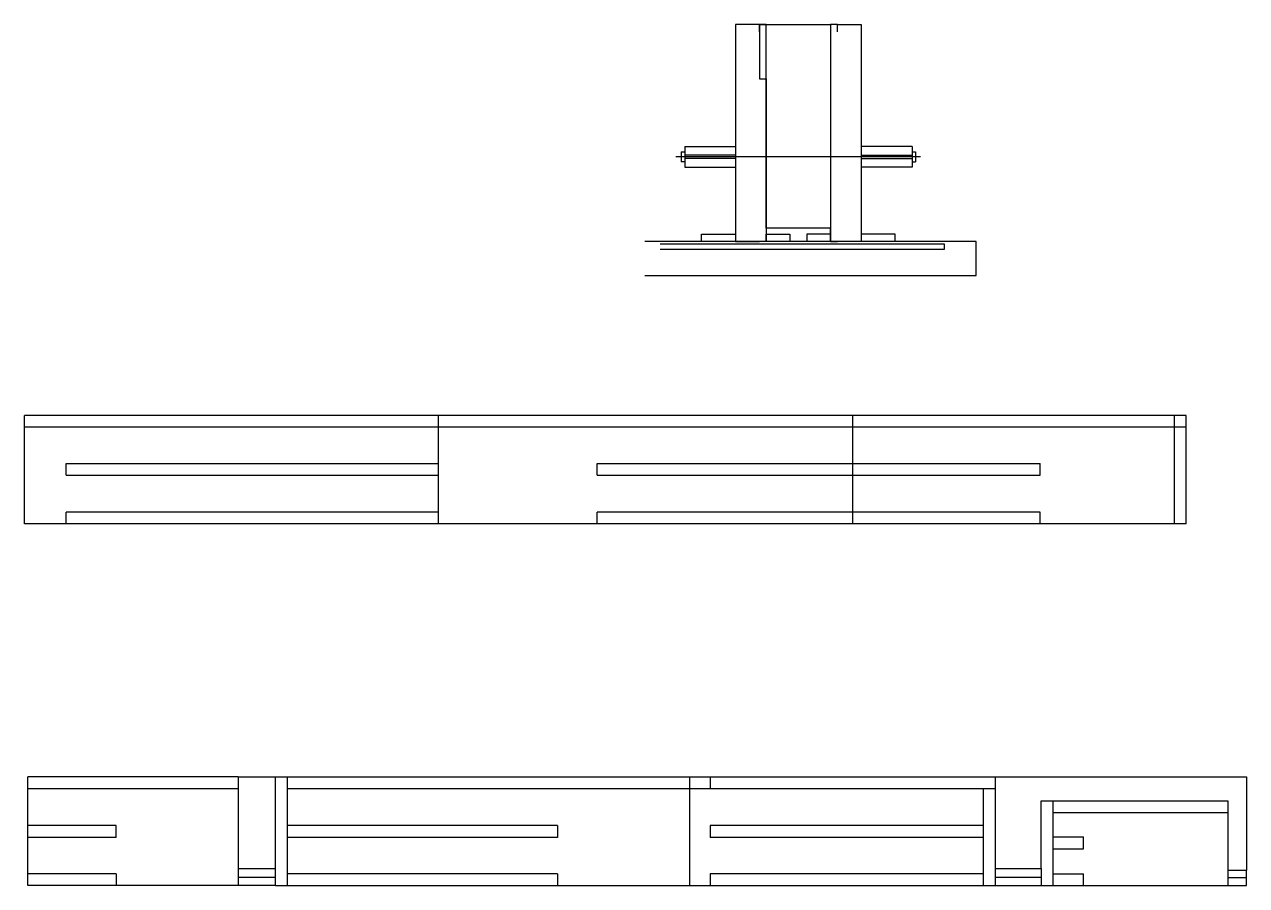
# Model space of a CAD drawing. Header units: metres. Extents: x 3630 to 4350, y 6440 to 6947.
import ezdxf

# ---------------------------------------------------------------- set-up
doc = ezdxf.new("R2010")
doc.units = ezdxf.units.M
for name, color, linetype in [('barrote', 7, 'Continuous'), ('CONCRETO', 7, 'Continuous'), ('COTA', 7, 'Continuous'), ('Madeira', 7, 'Continuous'), ('Painéis', 7, 'Continuous'), ('SARR_2.2x7', 7, 'Continuous'), ('SCO-___-LAJ', 7, 'Continuous'), ('TENSOR', 7, 'Continuous')]:
    doc.layers.add(name, color=color, linetype=linetype)

msp = doc.modelspace()

# ---------------------------------------------------------------- linework, layer by layer
at = {"color": 7, "lineweight": 25}
for p, q in [((4016.51, 6871.98), (4016.51, 6865.98)), ((4016.51, 6871.98), (4018.51, 6871.98)), ((4018.51, 6874.98), (4018.51, 6862.98)), ((4018.51, 6874.98), (4048.51, 6874.98)), ((4048.51, 6869.98), (4018.51, 6869.98)), ((4152.51, 6874.98), (4122.51, 6874.98)), ((4122.51, 6869.98), (4152.51, 6869.98)), ((4152.51, 6874.98), (4152.51, 6862.98)), ((4152.51, 6871.98), (4154.51, 6871.98)), ((4154.51, 6871.98), (4154.51, 6865.98)), ((4018.51, 6865.98), (4016.51, 6865.98)), ((4048.51, 6867.98), (4018.51, 6867.98)), ((4018.51, 6862.98), (4048.51, 6862.98)), ((4122.51, 6867.98), (4152.51, 6867.98)), ((4152.51, 6862.98), (4122.51, 6862.98)), ((4152.51, 6865.98), (4154.51, 6865.98))]:
    msp.add_line(p, q, dxfattribs=at)
at = {"layer": 'barrote', "color": 7, "lineweight": 25}
msp.add_lwpolyline([(3995.05, 6799.01), (4190.24, 6799.01), (4190.24, 6819.01), (3995.05, 6819.01)], dxfattribs=at)
at = {"layer": 'CONCRETO', "color": 7, "lineweight": 25}
msp.add_lwpolyline([(4062.51, 6947.01), (4062.51, 6947.01), (4104.51, 6947.01), (4104.51, 6919.01), (4104.51, 6919.01), (4104.51, 6827.01), (4066.51, 6827.01), (4066.51, 6947.01)], dxfattribs=at)
at = {"layer": 'COTA', "color": 7, "lineweight": 25}
for p, q in [((3755.53, 6503.54), (3777.53, 6503.54)), ((4201.53, 6503.54), (4349.53, 6503.54)), ((4349.53, 6503.54), (4349.53, 6448.54))]:
    msp.add_line(p, q, dxfattribs=at)
at = {"layer": 'Madeira', "color": 7, "lineweight": 25}
for points in [[(4062.51, 6942.61), (4062.51, 6947.01), (4048.51, 6947.01), (4048.51, 6942.61)], [(4062.51, 6947.01), (4048.51, 6947.01), (4048.51, 6819.01), (4062.51, 6819.01)], [(4108.51, 6942.61), (4108.51, 6947.01), (4122.51, 6947.01), (4122.51, 6942.61)], [(4108.51, 6947.01), (4122.51, 6947.01), (4122.51, 6819.01), (4108.51, 6819.01)], [(4028.51, 6819.01), (4028.51, 6823.41), (4048.51, 6823.41), (4048.51, 6819.01)], [(4066.51, 6819.01), (4066.51, 6823.41), (4080.51, 6823.41), (4080.51, 6819.01)], [(4104.51, 6819.01), (4104.51, 6823.41), (4090.51, 6823.41), (4090.51, 6819.01)], [(4142.51, 6819.01), (4142.51, 6823.41), (4122.51, 6823.41), (4122.51, 6819.01)]]:
    msp.add_lwpolyline(points, dxfattribs=at)
at = {"layer": 'Painéis', "color": 7, "lineweight": 25}
for p, q in [((4314.02, 6716.64), (3629.52, 6716.64)), ((3629.52, 6652.64), (3629.52, 6716.64)), ((3873.52, 6652.64), (3873.52, 6716.64)), ((4117.52, 6652.64), (4117.52, 6716.64)), ((4314.02, 6652.64), (4314.02, 6716.64)), ((4314.02, 6652.64), (3629.52, 6652.64)), ((3755.53, 6503.54), (3631.53, 6503.54)), ((3631.53, 6439.54), (3631.53, 6503.54)), ((3755.53, 6503.54), (3755.53, 6449.54)), ((3777.53, 6503.54), (4202.42, 6503.54)), ((3777.53, 6439.54), (3777.53, 6503.54)), ((4021.53, 6439.54), (4021.53, 6503.54)), ((4201.53, 6439.54), (4201.53, 6503.54)), ((4228.53, 6489.54), (4338.53, 6489.54)), ((4228.53, 6449.54), (4228.53, 6489.54)), ((4338.53, 6489.54), (4338.53, 6448.54)), ((3755.53, 6449.54), (3777.53, 6449.54)), ((4201.53, 6439.54), (4201.53, 6449.54)), ((4201.53, 6449.54), (4228.53, 6449.54)), ((4338.53, 6448.54), (4349.53, 6448.54)), ((4349.53, 6439.54), (4349.53, 6448.54)), ((3777.53, 6439.54), (3631.53, 6439.54)), ((3777.53, 6439.54), (4201.53, 6439.54)), ((4201.53, 6439.54), (4349.53, 6439.54))]:
    msp.add_line(p, q, dxfattribs=at)
for points in [[(4066.51, 6915.01), (4066.51, 6947.01), (4062.51, 6947.01), (4062.51, 6915.01)], [(4108.51, 6947.01), (4104.51, 6947.01), (4104.51, 6819.01), (4108.51, 6819.01)], [(4062.51, 6915.01), (4066.51, 6915.01), (4066.51, 6819.01), (4062.51, 6819.01)], [(4104.51, 6823.41), (4104.51, 6827.01), (4066.51, 6827.01), (4066.51, 6823.41)]]:
    msp.add_lwpolyline(points, dxfattribs=at)
at = {"layer": 'SARR_2.2x7', "color": 7, "lineweight": 25}
for p, q in [((4307.02, 6652.63), (4307.02, 6716.64)), ((3873.52, 6709.64), (3629.52, 6709.64)), ((4117.52, 6709.64), (3873.52, 6709.64)), ((4314.02, 6709.64), (4117.52, 6709.64)), ((3654.02, 6688.35), (3873.52, 6688.35)), ((3654.02, 6681.35), (3654.02, 6688.35)), ((3967.02, 6688.35), (4117.52, 6688.35)), ((3967.02, 6681.35), (3967.02, 6688.35)), ((4117.52, 6688.35), (4228.02, 6688.35)), ((4228.02, 6681.35), (4228.02, 6688.35)), ((3654.02, 6681.35), (3873.52, 6681.35)), ((3967.02, 6681.35), (4117.52, 6681.35)), ((4117.52, 6681.35), (4228.02, 6681.35)), ((3873.52, 6659.64), (3654.02, 6659.64)), ((3654.02, 6652.64), (3654.02, 6659.64)), ((4117.52, 6659.64), (3967.02, 6659.64)), ((3967.02, 6652.64), (3967.02, 6659.64)), ((4228.02, 6659.64), (4117.52, 6659.64)), ((4228.02, 6652.64), (4228.02, 6659.64)), ((3784.53, 6439.54), (3784.53, 6503.54)), ((4033.53, 6503.54), (4033.53, 6496.54)), ((3755.53, 6496.54), (3631.53, 6496.54)), ((4021.53, 6496.54), (3784.53, 6496.54)), ((4201.53, 6496.54), (4021.53, 6496.54)), ((4194.53, 6439.54), (4194.53, 6496.54)), ((4235.53, 6439.54), (4235.53, 6489.54)), ((4235.53, 6482.54), (4338.53, 6482.54)), ((3683.53, 6474.91), (3631.53, 6474.91)), ((3683.53, 6467.91), (3683.53, 6474.91)), ((3943.53, 6474.91), (3784.53, 6474.91)), ((3943.53, 6474.91), (3943.53, 6467.91)), ((4033.53, 6474.91), (4033.53, 6467.91)), ((4194.53, 6474.91), (4033.53, 6474.91)), ((3683.53, 6467.91), (3631.53, 6467.91)), ((3943.53, 6467.91), (3784.53, 6467.91)), ((4194.53, 6467.91), (4033.53, 6467.91)), ((4235.53, 6468.25), (4253.53, 6468.25)), ((4253.53, 6461.25), (4253.53, 6468.25)), ((4235.53, 6461.25), (4253.53, 6461.25)), ((3683.53, 6446.54), (3631.53, 6446.54)), ((3683.53, 6446.54), (3683.53, 6439.54)), ((3755.53, 6449.54), (3755.53, 6439.54)), ((3755.53, 6444.54), (3777.53, 6444.54)), ((3943.53, 6446.54), (3784.53, 6446.54)), ((3943.53, 6446.54), (3943.53, 6439.54)), ((4033.53, 6446.54), (4033.53, 6439.54)), ((4194.53, 6446.54), (4033.53, 6446.54)), ((4201.53, 6444.54), (4228.53, 6444.54)), ((4228.53, 6449.54), (4228.53, 6439.54)), ((4235.53, 6446.54), (4253.53, 6446.54)), ((4253.53, 6439.54), (4253.53, 6446.54)), ((4338.53, 6448.54), (4338.53, 6439.54)), ((4349.53, 6444.04), (4338.53, 6444.04))]:
    msp.add_line(p, q, dxfattribs=at)
at = {"layer": 'SCO-___-LAJ', "color": 7, "lineweight": 25}
msp.add_lwpolyline([(4004.05, 6817.67), (4171.36, 6817.67), (4171.36, 6814.47), (4004.05, 6814.47)], dxfattribs=at)
at = {"layer": 'TENSOR', "color": 7, "lineweight": 25}
msp.add_line((4157.51, 6868.98), (4013.2, 6868.98), dxfattribs=at)

doc.saveas('drawing.dxf')
